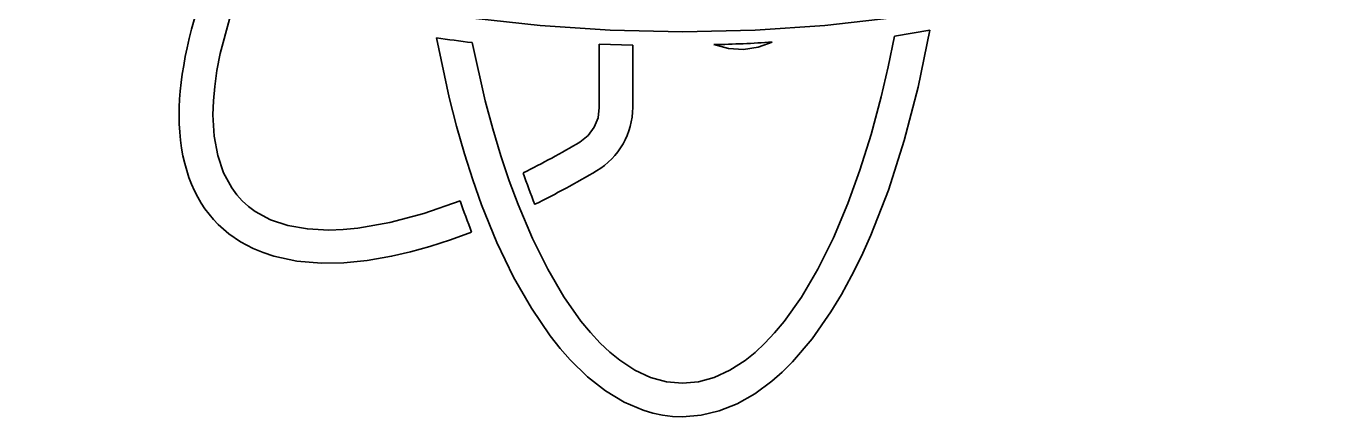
# Model space of a CAD drawing. Extents: x 327 to 941, y 153 to 765.
# Drawn here: x 855.12 to 886.97, y 404.58 to 414.06 of the extents above; entities that cross this region are included whole.
import ezdxf

# ---------------------------------------------------------------- set-up
doc = ezdxf.new("R2010")
doc.units = 0

msp = doc.modelspace()

# ---------------------------------------------------------------- linework, layer by layer
at = {"color": 7, "lineweight": 35, "ltscale": 0.021674}
msp.add_line((877.049, 413.965), (876.194, 413.82), dxfattribs=at)
at = {"color": 7, "lineweight": 35, "ltscale": 0.038301}
msp.add_line((869.024, 413.622), (869.024, 412.089), dxfattribs=at)
at = {"color": 7, "lineweight": 35, "ltscale": 0.02033}
msp.add_line((869.837, 413.601), (869.024, 413.622), dxfattribs=at)
at = {"color": 7, "lineweight": 35, "ltscale": 0.03778}
msp.add_line((869.837, 412.089), (869.837, 413.601), dxfattribs=at)
at = {"color": 7, "lineweight": 35}
for points in [[(855.121, 420.49), (855.157, 420.034), (855.264, 419.588), (855.439, 419.151), (855.68, 418.726), (855.949, 418.358), (856.266, 418), (856.631, 417.652), (856.935, 417.399), (857.265, 417.152), (857.919, 416.726), (858.649, 416.324), (859.451, 415.947), (860.321, 415.597), (860.935, 415.381), (861.575, 415.177), (862.248, 414.986), (862.947, 414.808), (864.41, 414.5), (865.96, 414.253), (867.588, 414.073), (869.287, 413.962), (871.046, 413.924)], [(871.046, 413.924), (872.805, 413.965), (874.503, 414.08), (876.131, 414.263), (877.681, 414.511), (879.144, 414.82), (879.844, 414.999), (880.519, 415.191), (881.158, 415.394), (881.77, 415.61), (882.64, 415.96), (883.442, 416.336), (884.172, 416.739), (884.826, 417.165), (885.156, 417.411), (885.46, 417.664), (885.825, 418.011), (886.142, 418.369), (886.411, 418.737), (886.652, 419.162), (886.828, 419.598), (886.934, 420.044), (886.97, 420.5)], [(860.363, 409.818), (860.228, 409.967), (860.107, 410.131), (859.908, 410.499), (859.766, 410.921), (859.68, 411.392), (859.652, 411.911), (859.662, 412.244), (859.693, 412.593), (859.749, 412.987), (859.83, 413.398), (860.052, 414.233), (860.363, 415.122)], [(865.074, 413.778), (865.382, 412.328), (865.56, 411.633), (865.752, 410.964), (865.954, 410.331), (866.17, 409.725), (866.543, 408.808), (866.946, 407.968), (867.378, 407.21), (867.837, 406.538), (868.076, 406.236), (868.321, 405.957), (868.741, 405.546), (869.177, 405.203), (869.626, 404.932), (870.088, 404.736), (870.323, 404.666), (870.562, 404.616), (870.802, 404.585), (871.046, 404.575)], [(871.046, 404.575), (871.496, 404.612), (871.939, 404.719), (872.373, 404.893), (872.797, 405.134), (873.211, 405.439), (873.464, 405.661), (873.711, 405.908), (874.191, 406.471), (874.649, 407.125), (874.904, 407.545), (875.15, 407.995), (875.388, 408.476), (875.617, 408.986), (876.043, 410.081), (876.426, 411.28), (876.762, 412.577), (877.049, 413.965)], [(876.194, 413.82), (876.039, 413.07), (875.87, 412.348), (875.623, 411.429), (875.352, 410.564), (875.06, 409.755), (874.706, 408.917), (874.329, 408.157), (873.93, 407.481), (873.512, 406.891), (873.281, 406.613), (873.046, 406.362), (872.808, 406.139), (872.566, 405.944), (872.195, 405.704), (871.817, 405.53), (871.434, 405.424), (871.046, 405.388)], [(871.046, 405.388), (870.654, 405.425), (870.269, 405.532), (869.891, 405.708), (869.521, 405.95), (869.282, 406.145), (869.048, 406.366), (868.812, 406.619), (868.582, 406.899), (868.168, 407.486), (867.775, 408.157), (867.403, 408.906), (867.056, 409.729), (866.842, 410.306), (866.639, 410.91), (866.442, 411.566), (866.258, 412.249), (865.939, 413.663)], [(871.806, 413.611), (872.164, 413.515), (872.527, 413.494), (872.884, 413.547), (873.224, 413.674)], [(869.024, 412.089), (868.996, 411.837), (868.903, 411.605), (868.753, 411.404), (868.555, 411.245)], [(865.647, 409.818), (864.768, 409.512), (863.941, 409.291), (863.17, 409.157), (862.808, 409.123), (862.462, 409.11), (861.944, 409.136), (861.472, 409.219), (861.05, 409.36), (860.679, 409.559), (860.514, 409.681), (860.363, 409.818)], [(859.779, 409.244), (860.036, 409.02), (860.318, 408.826), (860.625, 408.664), (860.871, 408.561), (861.129, 408.476), (861.684, 408.357), (862.287, 408.306), (862.824, 408.315), (863.392, 408.371), (863.987, 408.473), (864.445, 408.579), (864.917, 408.709), (865.416, 408.87), (865.928, 409.057)]]:
    msp.add_lwpolyline(points, dxfattribs=at)
for centre, radius, start, end in [((868.316, 434.827), 21.297, 261.2429, 263.5905), ((871.126, 445.132), 31.528, 271.2363, 273.8149), ((868.044, 412.087), 1.793, 300.783, 0.0667), ((857.111, 430.631), 22.512, 296.5646, 300.5537), ((857.948, 429.078), 21.556, 296.1857, 300.7235), ((894.821, 420.267), 29.319, 199.4701, 201.0554), ((920.976, 429.865), 58.849, 199.91737, 200.70716)]:
    msp.add_arc(centre, radius, start, end, dxfattribs=at)
for centre, major_axis, ratio, start_param, end_param in [((869.425, 419.8), (-9.701, -10.372), 0.41041, 5.485728, 5.869656), ((894.654, 438.934), (35.043, 29.506), 0.251911, 2.932588, 3.163203)]:
    msp.add_ellipse(centre, major_axis=major_axis, ratio=ratio, start_param=start_param, end_param=end_param, dxfattribs=at)

doc.saveas('drawing.dxf')
